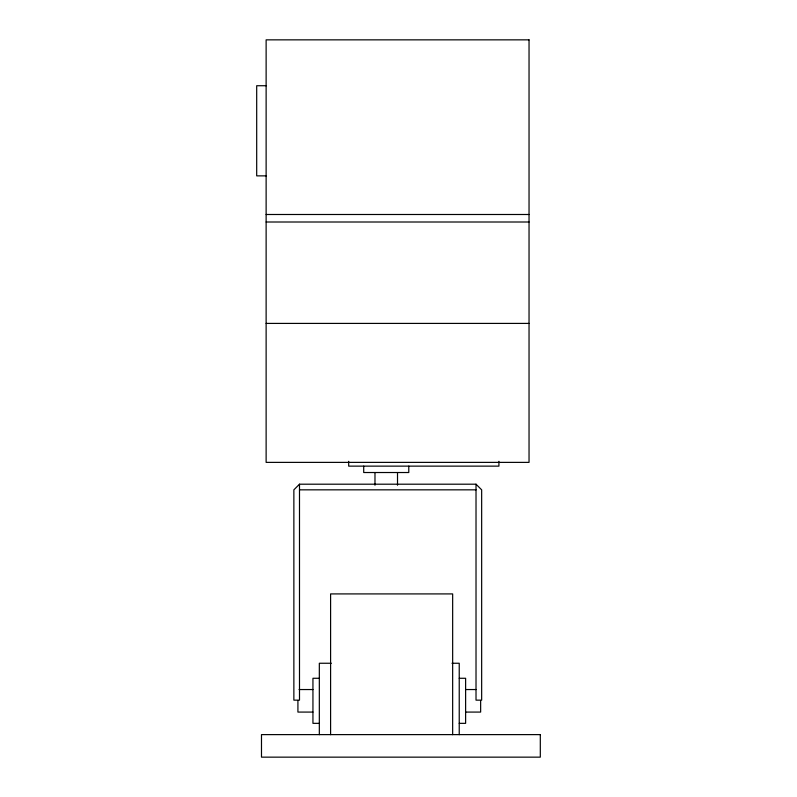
<?xml version="1.0" encoding="UTF-8"?>
<svg xmlns="http://www.w3.org/2000/svg" width="797" height="797" viewBox="0 0 797 797"><rect width="100%" height="100%" fill="white"/><g stroke="black" fill="none" stroke-linecap="round" stroke-linejoin="round"><path stroke-width="1.2" d="M299.493 484.197L293.864 489.836L293.864 700.155L299.493 700.155L299.493 484.197L476.018 484.197L481.657 489.836L481.657 700.155L476.018 700.155L476.018 484.197M266.258 85.727L256.694 85.727L256.694 175.868L266.258 175.868M266.128 214.493L529.039 214.493M266.128 222.004L529.039 222.004M266.128 323.413L529.039 323.413M299.493 489.836L476.018 489.836M331.343 663.253L319.328 663.253L319.328 734.675M451.989 663.253L459.231 663.253L459.231 734.675M319.328 678.277L312.942 678.277L312.942 723.347L319.328 723.347M459.231 678.277L465.617 678.277L465.617 723.347L459.231 723.347M299.074 689.544L312.942 689.544M465.617 689.544L476.018 689.544M312.942 712.08L297.919 712.08L297.919 700.812M465.617 712.08L480.641 712.08L480.641 700.812M498.922 461.324L498.922 466.135L348.688 466.135L348.688 461.324M452.656 734.675L452.656 593.914L330.596 593.914L330.596 734.675M408.781 466.135L408.781 472.521L363.711 472.521L363.711 466.135M397.514 472.521L397.514 485.234M374.979 472.521L374.979 485.234M529.039 39.85L266.128 39.85L266.128 462.38L529.039 462.38L529.039 39.85M540.306 734.615L261.486 734.615L261.486 757.15L540.306 757.15L540.306 734.615"/></g></svg>
